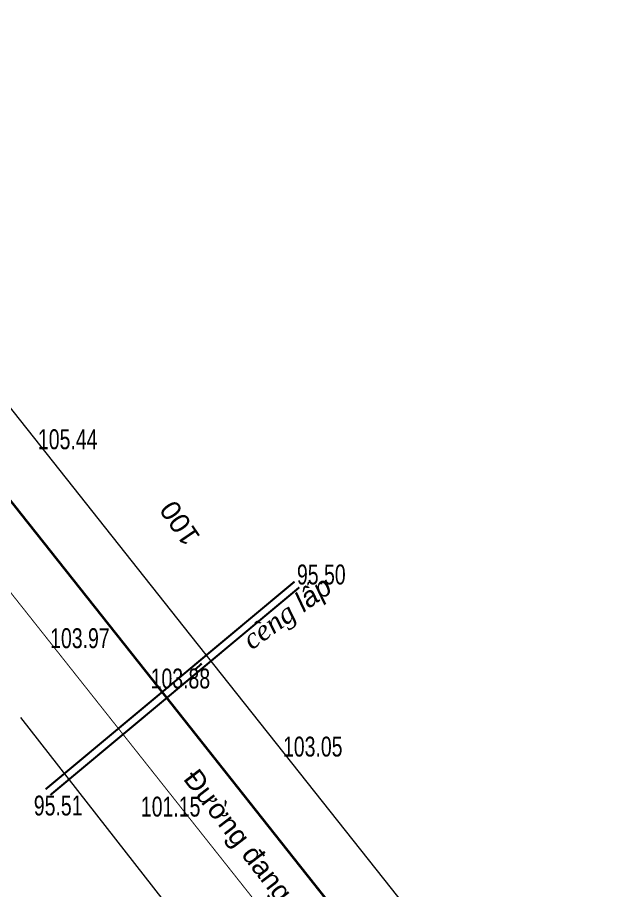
# Model space of a CAD drawing. Header units: metres. Extents: x 431006 to 434411, y 2469261 to 2473208.
# Drawn here: x 432359 to 432479.6, y 2472348.5 to 2472523.9 of the extents above; entities that cross this region are included whole.
import ezdxf
from ezdxf.enums import TextEntityAlignment as Align

# ---------------------------------------------------------------- set-up
doc = ezdxf.new("R2010")
doc.units = ezdxf.units.M
doc.header["$MEASUREMENT"] = 0
doc.linetypes.add('ACAD_ISO02W100', pattern=[15, 12, -3])
for name, color, linetype, lineweight in [('1', 8, 'Continuous', 18), ('CAO DO', 8, 'Continuous', 18), ('cong-ks', 8, 'ACAD_ISO02W100', 18), ('duong dat-ks', 8, 'Continuous', 18), ('duong nhua-ks', 8, 'Continuous', 18), ('GHICHUTHUYHE', 8, 'Continuous', 18), ('MH_DongMuc', 8, 'Continuous', 18), ('rao sat-ks', 8, 'RAO_T_GAI', 18)]:
    doc.layers.add(name, color=color, linetype=linetype, lineweight=lineweight)
doc.styles.add('ghi chu thuy he', font='')
doc.styles.add('ks_ten cong trinh', font='')
doc.styles.get("Standard").update_dxf_attribs({"font": 'arial.ttf'})
doc.styles.add('Style-STANDARD', font='STANDARD.shx')
doc.styles.get('ghi chu thuy he').set_extended_font_data('.VnTime', italic=True)
doc.styles.get('ks_ten cong trinh').set_extended_font_data('.VnArial')
doc.linetypes.add('RAO_T_GAI', pattern='A,1,[130,ltypeshp.shx,S=0.75,R=-45,X=0,Y=0],1,[130,ltypeshp.shx,S=0.75,R=45,X=-1,Y=0],6', length=8)
doc.dimstyles.get("Standard").update_dxf_attribs({"dimtxt": 0.18, "dimasz": 0.18, "dimexe": 0.18, "dimexo": 0.0625, "dimgap": 0.09, "dimtad": 0, "dimtih": 1, "dimtoh": 1, "dimdec": 4, "dimzin": 0, "dimdsep": 46, "dimtxsty": 'Standard', "dimcen": 0.09, "dimadec": 0, "dimazin": 0, "dimtfac": 1, "dimtdec": 4, "dimtofl": 0, "dimtmove": 0, "dimatfit": 3, "dimfxl": 1, "dimtolj": 1, "dimtzin": 0, "dimarcsym": 0})

# ---------------------------------------------------------------- blocks, each defined once
blk = doc.blocks.new('TerminatorOpen_0.5')
at = {"color": 0, "linetype": 'ByBlock', "lineweight": -2}
for q in [(-1, 0.25), (-1, 0), (-1, -0.25)]:
    blk.add_line((0, 0), q, dxfattribs=at)

msp = doc.modelspace()

# ---------------------------------------------------------------- linework, layer by layer
at = {"layer": 'cong-ks', "color": 9, "ltscale": 0.05, "const_width": 0.4, "elevation": 95.33}
for points in [[(432364.63, 2472368.83), (432414.67, 2472410.55)], [(432365.59, 2472367.68), (432415.63, 2472409.4)]]:
    msp.add_lwpolyline(points, dxfattribs=at)
at = {"layer": 'duong dat-ks', "color": 9, "lineweight": 0}
msp.add_lwpolyline([(431759.34, 2473182.73), (431762.54, 2473178.71), (431868.62, 2473044.48), (431907.13, 2472995.73), (431993.64, 2472885.89), (432062.61, 2472799.23), (432123.94, 2472721.87), (432139.5, 2472701.82), (432269.99, 2472537.03), (432384.62, 2472392.47), (432415.68, 2472353.29), (432453.68, 2472305.34), (432467.21, 2472288.46), (432486.33, 2472261.97), (432520.68, 2472215.46), (432618.03, 2472083.97)], dxfattribs=at)
at = {"layer": 'duong dat-ks', "color": 9, "lineweight": 0, "const_width": 0.2}
msp.add_lwpolyline([(431750.3, 2473175.94), (431753.69, 2473171.69), (431865.3, 2473031.15), (431898.27, 2472988.71), (431985.19, 2472879.23), (432053.74, 2472792.22), (432115.05, 2472714.9), (432130.6, 2472694.85), (432261.14, 2472530.02), (432375.76, 2472385.45), (432406.82, 2472346.27), (432444.84, 2472298.29), (432458.35, 2472281.44), (432477.68, 2472256.79), (432514.29, 2472210.78), (432613.89, 2472078.65)], dxfattribs=at)
at = {"layer": 'duong nhua-ks', "color": 9, "lineweight": 0}
for points in [[(431768.7, 2473189.76), (431771.71, 2473185.98), (431877.8, 2473051.73), (431916.3, 2473002.99), (432003.23, 2472893.5), (432071.79, 2472806.49), (432133.15, 2472729.09), (432148.71, 2472709.04), (432279.17, 2472544.3), (432393.78, 2472399.74), (432424.85, 2472360.55), (432462.82, 2472312.63), (432476.38, 2472295.73), (432495.73, 2472271.05), (432532.31, 2472225.07), (432589.84, 2472152.17), (432622.02, 2472111.73), (432671.35, 2472049.88), (432701.08, 2472013.15), (432742.13, 2471964.29), (432766.57, 2471936.88), (432780.9, 2471921.42), (432805.53, 2471895.79), (432839.9, 2471861.36)], [(431759.5, 2473182.85), (431762.7, 2473178.83), (431868.78, 2473044.6), (431907.29, 2472995.85), (431993.73, 2472885.94), (432062.76, 2472799.35), (432124.1, 2472722), (432139.65, 2472701.95), (432270.15, 2472537.16), (432384.77, 2472392.59), (432415.84, 2472353.41), (432453.83, 2472305.46), (432467.36, 2472288.58), (432486.49, 2472262.08), (432520.84, 2472215.58), (432578.32, 2472138.59), (432609.27, 2472096.57), (432652.43, 2472039.07), (432685.84, 2471995.02), (432726.44, 2471947.19), (432760.11, 2471909.72), (432795.02, 2471873.55)]]:
    msp.add_lwpolyline(points, dxfattribs=at)
at = {"layer": 'rao sat-ks', "color": 9, "lineweight": 0, "elevation": 98.6}
msp.add_lwpolyline([(432359.61, 2472383.22), (432393.95, 2472339.27), (432422.44, 2472305.57)], dxfattribs=at)

# ---------------------------------------------------------------- texts
at = {"layer": '1', "color": 9, "linetype": 'Continuous', "style": 'ks_ten cong trinh'}
msp.add_text('§\xadêng ®ang thi c«ng', height=4, rotation=307.5389, dxfattribs=at).set_placement((432408.21, 2472349.98), align=Align.CENTER)
at = {"layer": 'CAO DO', "color": 9, "lineweight": 0, "width": 0.7}
for s, p in [('105.44', (432363.09, 2472437.15, 105.44)), ('95.50', (432415.15, 2472409.98, 95.5)), ('103.97', (432365.54, 2472397.18, 103.97)), ('103.88', (432385.74, 2472389.08, 103.88)), ('103.05', (432412.34, 2472375.4, 103.05)), ('95.51', (432362.26, 2472363.56, 95.51)), ('101.15', (432383.78, 2472363.34, 101.15))]:
    msp.add_text(s, height=4, dxfattribs=at).set_placement(p)
at = {"layer": 'GHICHUTHUYHE', "color": 9, "insert": (432403.71, 2472399.95), "char_height": 4, "attachment_point": 1, "rotation": 35.9702, "style": 'ghi chu thuy he'}
msp.add_mtext('cèng {\\fArial|b0|i1|c0|p34;lấp}', dxfattribs=at)
at = {"layer": 'MH_DongMuc', "color": 9, "lineweight": 0}
msp.add_text('100', height=4, rotation=124.3297, dxfattribs=at).set_placement((432391.59, 2472422.27, 100), align=Align.MIDDLE)

# ---------------------------------------------------------------- leaders
at = {"layer": 'cong-ks', "color": 9, "lineweight": 0}
msp.add_leader([(432395.96, 2472394.04), (432394.6, 2472392.9)], dimstyle='Standard', override={"dimtxt": 0.2, "dimasz": 0.2, "dimexe": 0.1, "dimexo": 0.1, "dimgap": 0.1, "dimtad": 0, "dimtih": 0, "dimtoh": 0, "dimzin": 1, "dimtxsty": 'Style-STANDARD', "dimadec": 4, "dimazin": 3, "dimatfit": 1, "dimldrblk": 'TerminatorOpen_0.5', "dimtolj": 0, "dimtzin": 11}, dxfattribs=at)

doc.saveas('drawing.dxf')
